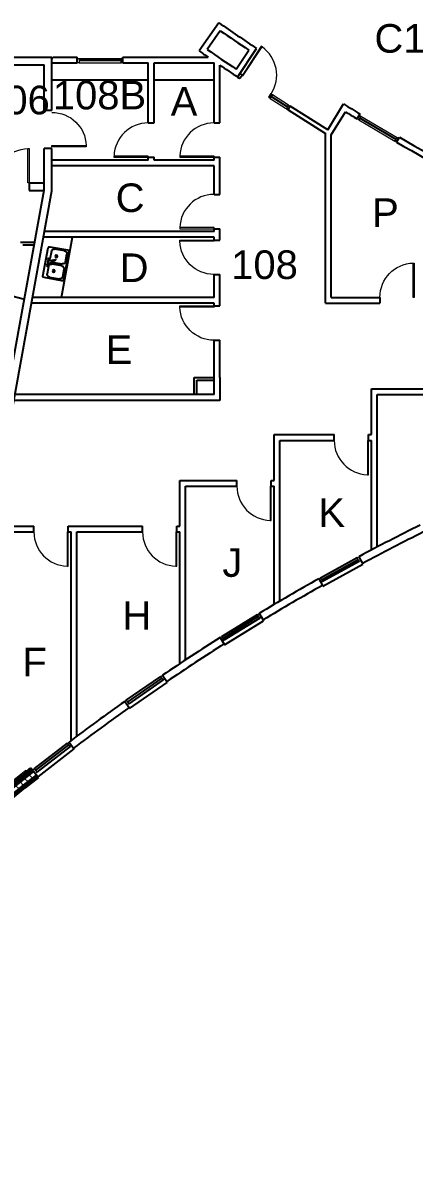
# Model space of a CAD drawing. Header units: inches. Extents: x 727 to 5370, y 324 to 3824.
# Drawn here: x 1684 to 2094, y 324 to 1517 of the extents above; entities that cross this region are included whole.
import ezdxf

# ---------------------------------------------------------------- set-up
doc = ezdxf.new("R2010")
doc.units = ezdxf.units.IN
doc.header["$LTSCALE"] = 48
doc.header["$MEASUREMENT"] = 0
for name, color, linetype, lineweight in [('A-DOOR', 4, 'Continuous', 13), ('A-WALL-EXTR', 6, 'Continuous', 70), ('A-WALL-JAMB', 6, 'Continuous', 5), ('A-Wall-Patt', 8, 'Continuous', 20)]:
    doc.layers.add(name, color=color, linetype=linetype, lineweight=lineweight)
for name, color, linetype in [('A-FLOR-CASE', 3, 'Continuous'), ('A-FLOR-STRS', 4, 'Continuous'), ('A-GLAZ', 3, 'Continuous'), ('A-GLAZ-FRME', 2, 'Continuous'), ('A-PFLR-TEXT', 7, 'Continuous'), ('A-WALL', 5, 'Continuous')]:
    doc.layers.add(name, color=color, linetype=linetype)
doc.styles.add('ATT', font='txt')
doc.styles.get("Standard").update_dxf_attribs({"font": 'arial.ttf'})

# ---------------------------------------------------------------- blocks, each defined once
blk = doc.blocks.new('d_dr90')
blk.add_lwpolyline([(0, 0), (0.03333333333330302, 0), (0.03333333333330302, 0.9999999999990905), (0, 0.9999999999990905)], close=True)
blk.add_arc((0, 0), 0.9999999999989999, 0, 88.0908475670036)
blk = doc.blocks.new('15PSNK10')
at = {"color": 0, "linetype": 'ByBlock'}
for p, q in [((0, 15), (0, -15)), ((20.5, 16.5), (1.5, 16.5)), ((4, 4), (4, 12)), ((7, 15), (17.5, 15)), ((20.5, 12), (20.5, 4)), ((22, -15), (22, 15)), ((2.365550999999996, -0.09889799999999838), (2.768423999999996, 0.5988979999999984)), ((10.17820310567643, -3.566986483662404), (4.270020000000002, 0.870941000000002)), ((17.5, 1), (7, 1)), ((2.880752999999999, -1.535340000000005), (9.678203105676431, -4.433012483662395)), ((4, -12), (4, -4)), ((7.038591832997625, -1), (17.5, -1)), ((9.678203105676431, -4.433012483662395), (10.17820310567643, -3.566986483662404)), ((20.5, -4), (20.5, -12)), ((1.5, -16.5), (20.5, -16.5)), ((17.5, -15), (7, -15))]:
    blk.add_line(p, q, dxfattribs=at)
for centre, radius in [((2.5, 3), 1), ((10, 7.75), 1.25), ((2.5, -3), 1), ((10, -7.75), 1.25)]:
    blk.add_circle(centre, radius, dxfattribs=at)
for centre, radius, start, end in [((1.5, 15), 1.5, 90, 180), ((7, 12), 3, 90, 180), ((17.5, 12), 3, 0, 90), ((20.5, 15), 1.5, 0, 90), ((3.634449000000004, 0.09889799999999838), 1, 50.537678, 150), ((7, 4), 3, 180, 270), ((17.5, 4), 3, 270, 0), ((3.231576000000004, -0.5988979999999984), 1, 150, 249.462322), ((7, -4), 3, 146.6070344853579, 180), ((17.5, -4), 3, 0, 90), ((1.5, -15), 1.5, 180, 270), ((7, -12), 3, 180, 270), ((17.5, -12), 3, 270, 0), ((20.5, -15), 1.5, 270, 0)]:
    blk.add_arc(centre, radius, start, end, dxfattribs=at)
at = {"color": 0, "linetype": 'ByBlock', "style": 'ATT'}
for tag, p, flags in [('ITEM', (0, -26), 3), ('ROOM_NUMBER', (0, -35), 1)]:
    blk.add_attdef(tag, p, '', height=6, dxfattribs=dict(at, flags=flags))
blk = doc.blocks.new('A$C7A9028EA')
at = {"layer": 'A-Wall-Patt'}
h = blk.add_hatch(dxfattribs=at)
h.set_pattern_fill('ANSI31', color=256, scale=47.99999999999999, angle=0.000175673779527604, style=0)
h.set_pattern_definition([(45.00017567377953, (0, 0), (-4.24265369539997, 4.242627678798714), [])])
edge = h.paths.add_edge_path()
edge.add_line((-3316.285303762432, -121.1310064175342), (-3311.324620622994, -114.7685654897276))
edge.add_arc((-4736.279047016419, -1955.871696002941), 2328.122817740458, 38.243769848273985, 52.26128487211628, ccw=False)
edge.add_line((-2907.808066826567, -514.7437595978029), (-2914.097603098422, -519.6984656510103))
edge.add_arc((-4732.653829824955, -1952.568739082453), 2315.224388747091, 38.23515475429488, 52.28291406863107)
at = {"layer": 'A-WALL-EXTR'}
blk.add_line((-3311.324620622994, -114.7685654897276), (-3316.285303762432, -121.1310064175342), dxfattribs=at)
for centre, radius, start, end in [((-4735.982635341411, -1955.533620988789), 2327.67404256865, 38.24176835901765, 52.26196135842351), ((-4732.653829824975, -1952.568739082471), 2315.224388747119, 38.23515475429492, 52.28291406863095)]:
    blk.add_arc(centre, radius, start, end, dxfattribs=at)

msp = doc.modelspace()

# ---------------------------------------------------------------- linework, layer by layer
at = {"layer": 'A-FLOR-CASE'}
for p, q in [((1714.077623927855, 1456.845194885906), (1815.222900353951, 1456.845194774624)), ((1821.222900353951, 1456.845194768023), (1884.222900353951, 1456.845194698711)), ((1724.311593731638, 1228.845194232828), (1735.748704949865, 1291.845194232827))]:
    msp.add_line(p, q, dxfattribs=at)
at = {"layer": 'A-FLOR-STRS', "ltscale": 10}
msp.add_arc((1353.649721821157, 89.79361372022686), 1184.042243280905, 73.73603777470187, 84.38467635999216, dxfattribs=at)
at = {"layer": 'A-GLAZ'}
for p, q in [((1786.650262143876, 1477.095194704891), (1742.650262140681, 1477.09519485698)), ((1944.830885016319, 1439.027901097325), (1961.247409432936, 1428.662186775057)), ((2075.085942968357, 1394.572459266329), (2037.18222956552, 1416.917671517869)), ((1995.698814850415, 934.6852226726387), (2034.429772823887, 955.9168875964206)), ((1996.814410185504, 932.7310184179623), (2035.490825444948, 953.9327839359757)), ((2036.551878064812, 951.9486802749025), (1997.930005519395, 930.7768141626584)), ((1892.223555143006, 873.0982248794908), (1929.802387622535, 896.3081807272338)), ((1893.425677260795, 871.196277873416), (1930.951589502337, 894.3735483952423)), ((1932.10079138214, 892.4389160632509), (1894.627799378585, 869.2943308673402)), ((1792.078364931944, 806.2324747058792), (1828.404116114486, 831.3583677646911)), ((1793.377420001849, 804.3953693944304), (1829.652015593043, 829.4858790165417)), ((1830.899915071599, 827.6133902683923), (1794.676475071754, 802.5582640829816)), ((1695.532284989172, 734.267607469339), (1730.507365483574, 761.2419368472656)), ((1696.920780981949, 732.5036536924135), (1731.846607961506, 759.4399965807115)), ((1733.191617820397, 757.6360695928834), (1698.315044355686, 730.7377131942139))]:
    msp.add_line(p, q, dxfattribs=at)
at = {"layer": 'A-GLAZ', "ltscale": 10}
for p, q in [((1998.353874092514, 925.8539561987309), (2040.446747285905, 948.928566951542)), ((2039.966052060542, 949.8054546868389), (2040.446747285905, 948.928566951542)), ((1998.353874092514, 925.8539561987309), (1997.873178867151, 926.7308439340277)), ((1895.332632252095, 864.416390589322), (1936.173373433863, 889.641011395046)), ((1935.64788873933, 890.4918144485255), (1936.173373433863, 889.641011395046)), ((1895.332632252095, 864.416390589322), (1894.807147557563, 865.2671936428023)), ((1795.633107350067, 797.7233964095531), (1835.111997576038, 825.0302611434345)), ((1834.543135130736, 825.8526938265923), (1835.111997576038, 825.0302611434345)), ((1795.633107350067, 797.7233964095531), (1795.064244904766, 798.5458290927108)), ((1699.532146959372, 725.9557916743724), (1737.534191031829, 755.2699468219853)), ((1736.923409880651, 756.0617462823066), (1737.534191031829, 755.2699468219853)), ((1699.532146959372, 725.9557916743724), (1698.921365808194, 726.7475911346946))]:
    msp.add_line(p, q, dxfattribs=at)
at = {"layer": 'A-GLAZ-FRME'}
msp.add_line((1913.895568495623, 1462.001648121332), (1911.396061608882, 1458.259023623203), dxfattribs=at)
for centre, radius in [((3464.222900163238, 3794.22858880693), 2804.999999999889), ((3463.400781462657, 3792.974465067405), 2798.999999999889)]:
    msp.add_arc(centre, radius, 236.3247685737237, 236.3861787398925, dxfattribs=at)
at = {"layer": 'A-WALL'}
for p, q in [((1889.14008462409, 1516.845194603694), (1868.662301540166, 1487.236743108087)), ((1890.665552387661, 1508.502823702797), (1877.013665361048, 1488.763810295226)), ((1570.077623944558, 1480.845194925299), (1714.077623946563, 1480.845194780151)), ((1714.077623890116, 1424.845194788411), (1714.077623944558, 1480.84519488218)), ((1714.077623946745, 1479.845194780151), (1715.077623946745, 1479.845194779144)), ((1715.077623946745, 1479.845194779144), (1715.077623946563, 1480.845194780333)), ((1715.077623946563, 1480.845194779144), (1740.650262140903, 1480.845194753367)), ((1740.650262141834, 1474.845194852242), (1740.650262140903, 1480.845194753367)), ((1788.650262141834, 1474.84519480386), (1788.650262140903, 1480.845194704984)), ((1788.650262140903, 1480.845194704984), (1877.943520143343, 1480.84519461498)), ((1907.230550210597, 1468.250123259941), (1920.538214511095, 1488.222823141453)), ((1908.893239422127, 1459.92469976028), (1928.85468961345, 1489.883680154468)), ((1570.077623936781, 1472.845194937842), (1706.077623961569, 1472.845194788215)), ((1706.077623896024, 1424.845194788215), (1706.077623961569, 1472.845194788215)), ((1714.077623947658, 1474.845194885906), (1740.650262140903, 1474.845194856669)), ((1788.650262140903, 1474.84519480386), (1815.222900373755, 1474.845194774624)), ((1815.222900304442, 1411.845194296811), (1815.222900373755, 1474.845194774624)), ((1821.222900304442, 1411.84519429021), (1821.222900373755, 1474.845194768023)), ((1821.222900373755, 1474.845194768023), (1884.222900373755, 1474.845194698711)), ((1884.222900304442, 1411.845194224197), (1884.222900373755, 1474.845194698711)), ((1890.222900304442, 1411.845194217596), (1890.222900371145, 1472.473002907789)), ((1943.999397943549, 1442.275649210625), (1941.504258024356, 1438.522126430496)), ((2003.477447108206, 1404.631816643685), (2020.013756799623, 1431.683150042986)), ((1714.077623890116, 1424.845194788411), (1706.077623890334, 1424.845194788215)), ((1961.793091769248, 1425.687507868616), (2001.222900157185, 1400.854248517993)), ((2003.477447108206, 1404.631816643685), (1964.139625258505, 1429.526090500202)), ((2007.222900157184, 1399.25503515832), (2022.007034382304, 1423.44002875162)), ((2034.316789768064, 1415.995312726989), (2037.364004797923, 1421.164179079235)), ((1815.222900304442, 1411.845194296811), (1821.222900304442, 1411.84519429021)), ((1884.222900304442, 1411.845194224197), (1890.222900304442, 1411.845194217596)), ((2001.222900157184, 1222.845194228563), (2001.222900157185, 1400.943659952467)), ((2007.222900157184, 1228.84519422857), (2007.222900157184, 1399.25503515832)), ((2075.666170699245, 1391.618506196845), (2078.713385729104, 1396.78737254909)), ((1706.077623964797, 1341.145404758634), (1706.077623971828, 1384.845194796475)), ((1714.077623971611, 1384.845194796671), (1706.077623971828, 1384.845194796475)), ((1714.077623970196, 1340.425125498326), (1714.077623971611, 1384.845194796671)), ((1815.222900264581, 1372.845194216209), (1714.077623964276, 1372.84519421713)), ((1815.222900264835, 1375.845194296811), (1821.222900264835, 1375.84519429021)), ((1815.222900264581, 1372.845194216209), (1815.222900264835, 1375.845194296811)), ((1821.222900264581, 1372.845194216154), (1821.222900264835, 1375.84519429021)), ((1884.222900264581, 1372.845194215581), (1821.222900264581, 1372.845194216154)), ((1884.222900264835, 1375.845194224197), (1890.222900264835, 1375.845194217596)), ((1884.222900264581, 1372.845194215581), (1884.222900264835, 1375.845194224197)), ((1890.222900261534, 1336.845194232827), (1890.222900264835, 1375.845194217596)), ((1884.222900264073, 1366.845194215581), (1714.077623965372, 1366.84519421713)), ((1884.222900261534, 1336.845194232827), (1884.222900264073, 1366.845194215581)), ((1690.077623964781, 1348.845194442334), (1690.077623964804, 1340.84102102243)), ((1690.07762396385, 1348.845194440471), (1706.077623964608, 1348.845194441733)), ((1587.646547598355, 643.9942121806362), (1714.077623970196, 1340.425125498326)), ((1669.735648931667, 1140.959852354678), (1706.077623964797, 1341.145404758634)), ((1690.077623964804, 1340.84102102243), (1706.077623964778, 1340.841021022272)), ((1884.222900261534, 1336.845194232827), (1890.222900261534, 1336.845194232827)), ((1884.222900261534, 1297.845194232827), (1884.222900261534, 1300.845194232827)), ((1884.222900261534, 1300.845194232827), (1890.222900261534, 1300.845194232827)), ((1890.222900261534, 1288.845194232827), (1890.222900261534, 1300.845194232827)), ((1884.222900261534, 1291.845194232827), (1705.258352908969, 1291.845194232827)), ((1884.222900261534, 1297.845194232827), (1706.347601596419, 1297.845194232827)), ((1884.222900261534, 1288.845194232827), (1884.222900261534, 1291.845194232827)), ((1884.222900261115, 1288.845194232827), (1890.222900261534, 1288.845194232827)), ((1680.983377820872, 1286.841021022844), (1696.219127513867, 1286.841021023218)), ((1683.505220230331, 1283.841021022906), (1695.674503170148, 1283.841021023204)), ((1884.222900261534, 1228.845194232827), (1884.222900261534, 1252.845194232827)), ((1884.222900261675, 1252.845194232827), (1890.222900262094, 1252.845194232827)), ((1890.222900261534, 1219.845194232827), (1890.222900261534, 1252.845194232827)), ((1884.222900261534, 1228.845194232827), (1693.821241690742, 1228.845194232827)), ((2007.222900157184, 1228.84519422857), (2058.222900157185, 1228.84519422864)), ((2058.222900157185, 1228.84519422864), (2058.222900157193, 1222.845194228639)), ((1884.222900261534, 1222.845194232827), (1692.731993003291, 1222.845194232827)), ((1884.222900261534, 1219.845194232827), (1884.222900261534, 1222.845194232827)), ((1884.222900261148, 1219.845194232827), (1890.222900261534, 1219.845194232827)), ((2001.222900157184, 1222.845194228563), (2058.222900157193, 1222.845194228639)), ((1884.222900261534, 1126.845194232827), (1884.222900261534, 1183.845194232827)), ((1884.222900262109, 1183.845194232827), (1890.222900262494, 1183.845194232827)), ((1890.222900261534, 1144.845194233292), (1890.222900261534, 1183.845194232827)), ((1863.222900261534, 1144.845194232827), (1884.222900261534, 1144.845194233234)), ((1863.222900261185, 1126.845194232827), (1863.222900261534, 1144.845194232827)), ((1866.222900261185, 1126.845194232768), (1866.222900261476, 1141.845194232885)), ((1866.222900261476, 1141.845194232885), (1884.222900261534, 1141.845194233234)), ((1890.222900261534, 1144.845194233292), (1890.222900261534, 1120.845194233351)), ((1884.222900261534, 1126.845194232827), (1675.304014004088, 1126.845194232827)), ((2049.222900157184, 1132.845194228627), (2118.222900157253, 1132.845194233183)), ((2049.222900157184, 1084.845194228628), (2049.222900157184, 1132.845194228627)), ((2055.222900157184, 966.9234738704445), (2055.222900157184, 1126.845194228636)), ((2055.222900157184, 1126.845194228636), (2118.222900157261, 1126.845194233183)), ((1863.222900261068, 1120.845194232827), (1674.214765316638, 1120.845194232827)), ((1890.222900261534, 1120.845194233351), (1863.222900261068, 1120.845194232827)), ((1947.222900157184, 1084.845194228489), (2010.222900157176, 1084.845194228575)), ((1947.222900157184, 1036.84519422849), (1947.222900157184, 1084.845194228489)), ((1953.222900157184, 910.2796532202319), (1953.222900157184, 1078.845194228497)), ((1953.222900157184, 1078.845194228497), (2010.222900157184, 1078.845194228575)), ((2010.222900157184, 1078.845194228575), (2010.222900157176, 1084.845194228576)), ((2046.222900157184, 1078.845194228623), (2046.222900157176, 1084.845194228624)), ((2046.222900157176, 1084.845194228624), (2049.222900157184, 1084.845194228628)), ((2046.222900157184, 1078.845194228623), (2049.222900157184, 1078.845194228627)), ((2049.222900157184, 963.7748060668691), (2049.222900157184, 1078.845194228627)), ((1848.222900157192, 1036.845194228355), (1908.222900157176, 1036.845194228437)), ((1848.222900157192, 988.8451942283555), (1848.222900157192, 1036.845194228355)), ((1854.222900157191, 848.6045984952052), (1854.222900157192, 1030.845194228363)), ((1854.222900157192, 1030.845194228363), (1908.222900157184, 1030.845194228436)), ((1908.222900157184, 1030.845194228436), (1908.222900157176, 1036.845194228437)), ((1944.222900157184, 1030.845194228485), (1944.222900157176, 1036.845194228486)), ((1944.222900157176, 1036.845194228486), (1947.222900157184, 1036.84519422849)), ((1944.222900157184, 1030.845194228485), (1947.222900157184, 1030.845194228488)), ((1947.222900157184, 906.7355615676852), (1947.222900157184, 1030.845194228488)), ((1649.162045504421, 982.8451942280844), (1695.222900157183, 982.8451942333295)), ((1650.251294191872, 988.8451942280863), (1695.222900157175, 988.8451942333304)), ((1695.222900157183, 982.8451942333295), (1695.222900157175, 988.8451942333304)), ((1731.222900157183, 982.8451942333795), (1731.222900157175, 988.8451942333795)), ((1731.222900157175, 988.8451942333795), (1809.222900157184, 988.8451942283027)), ((1731.222900157183, 982.8451942333786), (1734.222900157183, 982.8451942333822)), ((1734.222900157183, 764.044677041913), (1734.222900157183, 982.8451942333832)), ((1740.222900157183, 768.5478127228253), (1740.222900157183, 982.8451942333904)), ((1740.222900157183, 982.8451942333904), (1809.222900157192, 982.8451942283009)), ((1809.222900157192, 982.8451942283018), (1809.222900157184, 988.8451942283018)), ((1845.222900157192, 982.84519422835), (1845.222900157184, 988.84519422835)), ((1845.222900157184, 988.8451942283509), (1848.222900157192, 988.8451942283555)), ((1845.222900157192, 982.84519422835), (1848.222900157192, 982.8451942283546)), ((1848.222900157192, 844.640928899993), (1848.222900157192, 982.8451942283546)), ((2036.193420521132, 956.860045480631), (2039.966052060542, 949.8054546868389)), ((1993.955100090337, 933.7057029791031), (1997.873178867151, 926.7308439340277)), ((1931.5147973996, 897.3414535614611), (1935.64788873933, 890.4918144485255)), ((1890.532935583203, 872.0296718866302), (1894.807147557563, 865.2671936428032)), ((1830.060687570221, 832.4789796540554), (1834.543135130736, 825.8526938265923)), ((1790.445382433993, 805.0777590889747), (1795.064244904765, 798.5458290927108)), ((1732.103648226879, 762.4468772598857), (1736.923409880651, 756.0617462823066)), ((1687.396582244724, 731.6668549497845), (1692.109457498653, 735.3801832198005)), ((1687.396582244724, 731.6668549497845), (1689.253246379733, 729.3104173228194)), ((1692.109457498653, 735.3801832198005), (1698.91243093229, 726.7459977082735))]:
    msp.add_line(p, q, dxfattribs=at)
at = {"layer": 'A-WALL', "ltscale": 10}
msp.add_line((1961.793091769248, 1425.687507868616), (1964.139625258505, 1429.526090500202), dxfattribs=at)
at = {"layer": 'A-WALL'}
for centre, radius, start, end in [((3464.222900163238, 3794.22858880693), 2768.999999999889, 235.3315092123076, 236.3247685737237), ((3464.222900163238, 3794.22858880693), 2774.999999999889, 235.4553920753453, 236.200885710691), ((3464.222900163238, 3794.22858880693), 2804.999999999889, 235.3315092123076, 235.5616956849889), ((3464.222900163238, 3794.22858880693), 2798.999999999889, 235.4543298411914, 236.2019479447451), ((3464.222900163238, 3794.22858880693), 2804.999999999889, 235.8652701922976, 236.3247685737237), ((3464.222900163238, 3794.22858880693), 2768.999999999889, 238.5628180265583, 238.9826547815748), ((3464.222900163238, 3794.22858880693), 2774.999999999889, 238.6867008896126, 238.9837285619423), ((3464.222900163238, 3794.22858880693), 2768.999999999889, 239.9758768299449, 242.9339032888782), ((3464.222900163238, 3794.22858880693), 2774.999999999889, 239.9748030495559, 242.9339032888782), ((3131.777102085614, -1091.814592647832), 2323.224349093555, 116.3547379868687, 118.136838005142), ((3131.777102085614, -1091.814592647832), 2315.224349093555, 116.3547379868687, 118.136838005142), ((3131.777102085614, -1091.814592647832), 2323.224349093555, 119.3247982454364, 121.1068982637795), ((3131.777102085614, -1091.814592647832), 2315.224349093555, 119.3247982454364, 121.1068982637795), ((3131.777102085614, -1091.814592647832), 2323.224349093555, 122.2948585040272, 124.0769585223311), ((3131.777102085614, -1091.814592647832), 2315.224349093555, 122.2948585040272, 124.0769585223311), ((3131.777102085614, -1091.814592647832), 2323.224349093555, 125.2649187626519, 127.0470187809599), ((3131.777102085614, -1091.814592647832), 2315.224349093555, 125.2649187626519, 127.0470187809599)]:
    msp.add_arc(centre, radius, start, end, dxfattribs=at)
at = {"layer": 'A-WALL-JAMB'}
for p, q in [((1742.650262141823, 1479.345194751568), (1786.650262144552, 1479.345194704891)), ((1742.650262139538, 1474.845194856671), (1786.650262143199, 1474.845194806061)), ((1943.170107648856, 1437.415353974934), (1961.792614129404, 1425.686726520291)), ((1962.409860962703, 1430.563785993493), (1945.661243824262, 1441.162864492434)), ((2036.039680639021, 1414.979612455593), (2073.943394041858, 1392.634400204053)), ((2038.324892371771, 1418.855923748828), (2076.228605774607, 1396.510711497289))]:
    msp.add_line(p, q, dxfattribs=at)
for points in [[(1740.650262141834, 1474.845194757701), (1740.650262143187, 1479.345194757701), (1742.65026214047, 1479.345194757701), (1742.65026214047, 1474.845194757701)], [(1786.650262143199, 1474.845194704891), (1786.650262144552, 1479.345194704891), (1788.650262141834, 1479.345194704891), (1788.650262141834, 1474.845194704891)], [(1941.504533267457, 1438.522493565008), (1943.995714123178, 1442.270028480669), (1945.661285194874, 1441.162836991242), (1943.170104340281, 1437.415302074833)], [(1960.086147769031, 1426.729785753423), (1962.433206593725, 1430.569227753691), (1964.139625258505, 1429.526090500202), (1961.792566434967, 1425.686648499228)], [(2034.316790102182, 1415.995313293738), (2036.602115715548, 1419.871817755349), (2038.32500658534, 1418.85611748464), (2036.039680973139, 1414.979613022342)], [(2073.943265360499, 1392.634215761196), (2076.228590973867, 1396.510720222807), (2077.951481843658, 1395.495019952098), (2075.666156231457, 1391.618515489799)], [(2036.55187806481, 951.9486802749016), (2034.429772825087, 955.9168875970499), (2036.193420521138, 956.8600454806183), (2038.315525762055, 952.8918381591102)], [(1996.155507459633, 929.7853550880645), (1993.953165371237, 933.7095988783612), (1995.697273719815, 934.6884175835094), (1997.899615809391, 930.7641737938757)], [(1932.127251501133, 892.4552587262078), (1929.802387623693, 896.3081807279341), (1931.5147973996, 897.341453561462), (1933.839661278198, 893.4885315604361)], [(1892.937179818775, 868.2257778744788), (1890.532935584349, 872.0296718873597), (1892.22355514301, 873.0982248794944), (1894.627799378581, 869.2943308673366)], [(1830.925492867702, 827.6310819868195), (1828.404116115706, 831.3583677653041), (1830.060687570221, 832.4789796540554), (1832.582064323338, 828.7516938763292)], [(1793.043492573803, 801.4035484660762), (1790.445382435098, 805.077759089756), (1792.078364931944, 806.2324747058792), (1794.676475071754, 802.5582640829816)], [(1733.218481413816, 757.6503006723779), (1730.507365484656, 761.2419368480869), (1732.103648226884, 762.4468772598893), (1734.814764157124, 758.855241084997)], [(1696.739944273944, 729.4986914497922), (1693.957744163364, 733.0355491716527), (1695.529680926127, 734.272082552925), (1698.311881037771, 730.7352248319021)]]:
    msp.add_lwpolyline(points, close=True, dxfattribs=at)

# ---------------------------------------------------------------- block references
at = {"layer": 'A-DOOR'}
for p, xscale, yscale, zscale, rotation in [((1913.888082245954, 1462.006555600277), 36.00000000000043, 36.00000000000043, 36.00000000000043, 326.753861609037), ((1714.077623894671, 1386.845194780186), 36, -36, 36, 90.00000001046115), ((1815.222900264833, 1375.845194296809), 36, 36, 36, 89.99999993696257), ((1884.222900264833, 1375.845194224197), 36, 36, 36, 89.99999993696257), ((1690.07762396478, 1348.845194442332), 35.99999999988995, -35.99999999999091, 35.99999999988995, 180.000000001517), ((1884.222900261533, 1300.845194232827), 36, 36, 36, 90), ((1884.222900261113, 1288.845194232827), 36, -36, 36, 270.0000000008917), ((2094.222900157183, 1228.845194228688), 36, -36, 36, 180.0000000000782), ((1884.222900261148, 1219.845194232827), 36, -36, 36, 270.0000000015286), ((2046.222900157183, 1078.845194228623), 36, 36, 36, 180.0000000000782), ((1944.222900157183, 1030.845194228485), 36, 36, 36, 180.0000000000782), ((1731.222900157181, 982.8451942333777), 36, 36, 36, 180.0000000000796), ((1845.22290015719, 982.84519422835), 36, 36, 36, 180.0000000000782), ((1687.396582244723, 731.6668549497826), 36.0000000000005, 36.0000000000005, 36.0000000000005, 128.2349790212602)]:
    msp.add_blockref('d_dr90', p, dxfattribs=dict(at, xscale=xscale, yscale=yscale, zscale=zscale, rotation=rotation))
at = {"layer": 'A-FLOR-CASE', "xscale": -1, "rotation": 169.7105025816101}
msp.add_blockref('15PSNK10', (1707.426372739861, 1265.998152511112), dxfattribs=at)
at = {"layer": 'A-WALL', "rotation": 90}
msp.add_blockref('A$C7A9028EA', (1179.222900157184, 3640.845194233117), dxfattribs=at)

# ---------------------------------------------------------------- texts
at = {"layer": 'A-PFLR-TEXT', "ltscale": 10}
for s, p in [('C105', (2052.481889381745, 1485.444113502291)), ('108B', (1715.112075964253, 1425.977390931585)), ('V106', (1614.035194424092, 1420.823820766475)), ('A', (1838.73342291418, 1419.387990902224)), ('C', (1781.019195637589, 1318.321818475519)), ('P', (2050.054745716378, 1302.653982017496)), ('108', (1902.215544335917, 1248.105626491159)), ('D', (1785.209325656573, 1244.93964524727)), ('E', (1770.460056625143, 1158.977672494066)), ('K', (1993.624304179853, 988.1589834478427)), ('J', (1892.977151209145, 935.7431427611837)), ('H', (1788.13266769057, 880.1581707512541)), ('F', (1683.19723213191, 831.2983995648874))]:
    msp.add_text(s, height=30, dxfattribs=at).set_placement(p)

doc.saveas('drawing.dxf')
